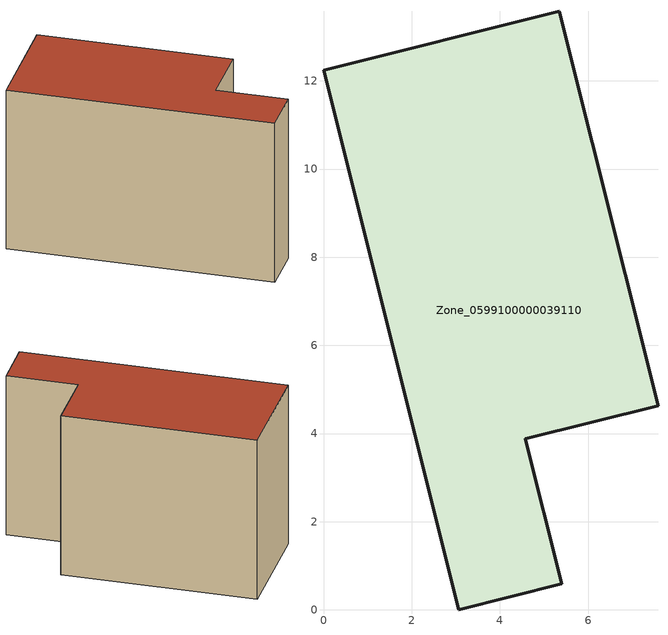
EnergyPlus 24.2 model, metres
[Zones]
Zone_0599100000039110
 floor ground (C_G): 0,12.24 5.35,13.58 7.59,4.63 4.58,3.88 5.41,0.59 3.07,0 z0
 wall outside (C_F): 3.07,0 5.41,0.59 4.58,3.88 7.59,4.63 5.35,13.58 0,12.24 3.07,0 z0:8.2
 roof outside (C_R): 5.35,13.58 0,12.24 3.07,0 5.41,0.59 4.58,3.88 7.59,4.63 z8.2
[BUILDING]
Pand.0599100000039110: North Axis=0; Terrain=City; Loads Convergence Tolerance Value=0.04; Temperature Convergence Tolerance Value=0.4; Solar Distribution=FullExterior; Maximum Number of Warmup Days=25; Minimum Number of Warmup Days=1
[Site:Location]
Rotterdam.The.Hague.AP_ZH_NLD Design_Conditions: Latitude=51.96; Longitude=4.45; Time Zone=1; Elevation=-4.5
[SITE:GROUNDTEMPERATURE:BUILDINGSURFACE]
18, 18, 18, 18, 18, 18, 18, 18, 18, 18, 18, 18
[MATERIAL] Thermal Absorptance=0.9; Solar Absorptance=0.7; Visible Absorptance=0.7
Name | Roughness | Thickness | Conductivity | Density | Specific Heat
G.TI.1975-1991 | MediumSmooth | 0.15 | 0.288461 | 540 | 1210
F.TI.1975-1991 | Rough | 0.3 | 0.230769 | 1920 | 840
R.TI.1975-1991 | MediumRough | 0.2 | 0.153846 | 1500 | 1000
[CONSTRUCTION]
C_G: G.TI.1975-1991
C_F: F.TI.1975-1991
C_R: R.TI.1975-1991
[ZONE]
Zone_0599100000039110: Type=1; Multiplier=1; Ceiling Height=Autocalculate; Volume=Autocalculate; Floor Area=autocalculate; Part of Total Floor Area=Yes
[ZONEINFILTRATION:DESIGNFLOWRATE]
Infil_Zone_0599100000039110: Zone or ZoneList or Space or SpaceList=Zone_0599100000039110; Schedule=AlwaysOn; Design Flow Rate Calculation Method=Flow/Area; Flow Rate per Floor Area=0.003; Constant Term Coefficient=1; Temperature Term Coefficient=0; Velocity Term Coefficient=0; Velocity Squared Term Coefficient=0
[HVACTEMPLATE:ZONE:IDEALLOADSAIRSYSTEM]
Zone_0599100000039110: Maximum Heating Supply Air Temperature=50; Minimum Cooling Supply Air Temperature=13; Maximum Heating Supply Air Humidity Ratio=0.0156; Minimum Cooling Supply Air Humidity Ratio=0.0077; Heating Limit=NoLimit; Cooling Limit=NoLimit; Dehumidification Control Type=ConstantSensibleHeatRatio; Cooling Sensible Heat Ratio=0.7; Dehumidification Setpoint=60; Humidification Control Type=None; Humidification Setpoint=30; Outdoor Air Method=None; Outdoor Air Flow Rate per Person=0.00944; Outdoor Air Flow Rate per Zone Floor Area=0; Outdoor Air Flow Rate per Zone=0; Demand Controlled Ventilation Type=None; Outdoor Air Economizer Type=NoEconomizer; Heat Recovery Type=None; Sensible Heat Recovery Effectiveness=0.7; Latent Heat Recovery Effectiveness=0.65
[ZONECONTROL:THERMOSTAT]
ThermostatControl_Zone_0599100000039110: Zone or ZoneList=Zone_0599100000039110; Control Type Schedule=DualSetpointControlType; Control 1=Thermostat_Zone_0599100000039110; Temperature Difference Between Cutout And Setpoint=0
[THERMOSTATSETPOINT:DUALSETPOINT]
Thermostat_Zone_0599100000039110: Heating Setpoint Temperature Schedule=HeatingSetpoint_Zone_0599100000039110; Cooling Setpoint Temperature Schedule=CoolingSetpoint_Zone_0599100000039110
[SCHEDULE:COMPACT]
HeatingSetpoint_Zone_0599100000039110: Through: 12/31, For: AllDays, Until: 24:00, 21
CoolingSetpoint_Zone_0599100000039110: Through: 12/31, For: AllDays, Until: 24:00, 24
DualSetpointControlType: Through: 12/31, For: AllDays, Until: 24:00, 4
AlwaysOn: Through: 12/31, For: AllDays, Until: 24:00, 1
